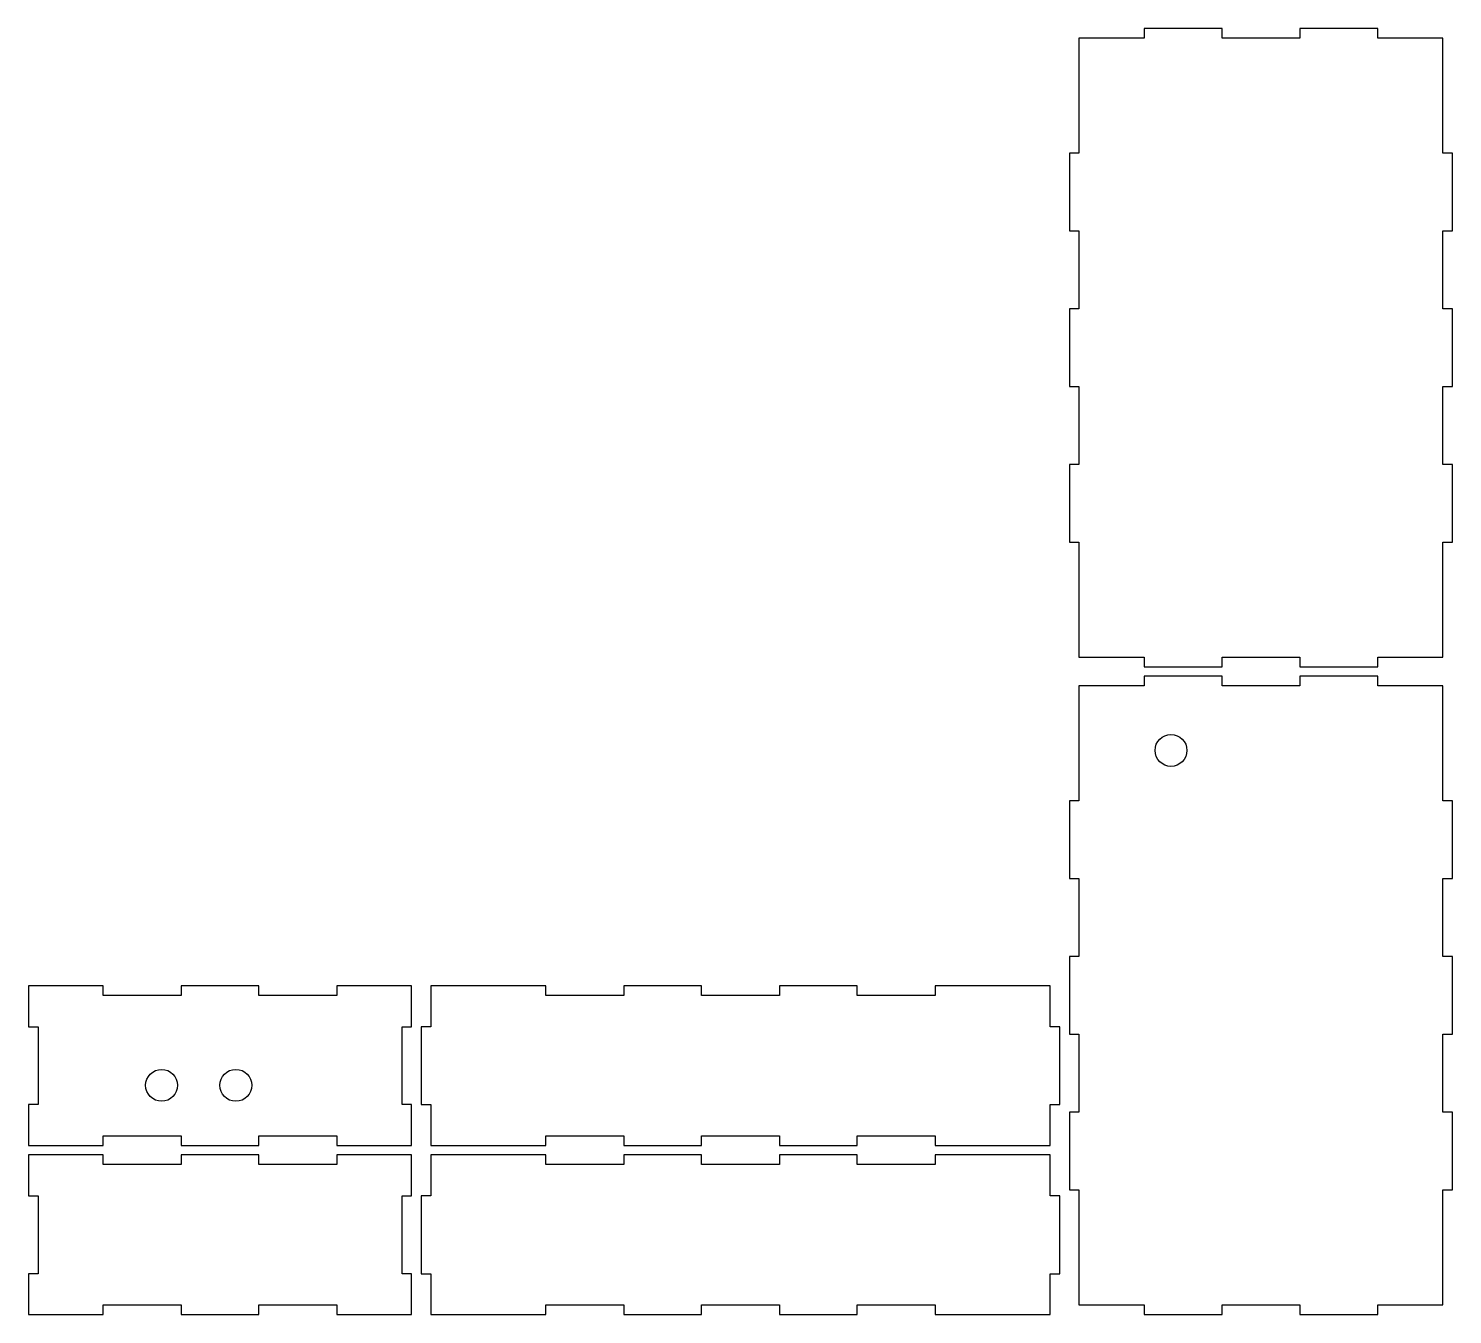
# Model space of a CAD drawing. Header units: millimetres. Extents: x 0 to 446, y 3 to 406.
import ezdxf

# ---------------------------------------------------------------- set-up
doc = ezdxf.new("R2010")
doc.units = ezdxf.units.MM
doc.header["$MEASUREMENT"] = 0
doc.layers.get('0').update_dxf_attribs({"linetype": 'CONTINUOUS'})
for name, color, linetype in [('back_outsideCutPath', 7, 'CONTINUOUS'), ('bottom_outsideCutPath', 7, 'CONTINUOUS'), ('front_outsideCutPath', 7, 'CONTINUOUS'), ('left_outsideCutPath', 7, 'CONTINUOUS'), ('right_outsideCutPath', 7, 'CONTINUOUS'), ('top_outsideCutPath', 7, 'CONTINUOUS')]:
    doc.layers.add(name, color=color, linetype=linetype)

msp = doc.modelspace()

# ---------------------------------------------------------------- linework, layer by layer
at = {"linetype": 'Continuous'}
for centre in [(357.826, 179.766), (41.691, 74.829), (64.936, 74.829)]:
    msp.add_circle(centre, 5, dxfattribs=at)
at = {"layer": 'back_outsideCutPath'}
for p, q in [((0, 106), (0, 93.195)), ((23.415, 106), (0, 106)), ((23.415, 103), (23.415, 106)), ((47.805, 103), (23.415, 103)), ((72.195, 106), (47.805, 106)), ((47.805, 106), (47.805, 103)), ((72.195, 103), (72.195, 106)), ((96.585, 103), (72.195, 103)), ((120, 106), (96.585, 106)), ((96.585, 106), (96.585, 103)), ((120, 93.195), (120, 106)), ((0, 93.195), (3, 93.195)), ((3, 93.195), (3, 68.805)), ((117, 68.805), (117, 93.195)), ((117, 93.195), (120, 93.195)), ((3, 68.805), (0, 68.805)), ((0, 68.805), (0, 56)), ((120, 68.805), (117, 68.805)), ((120, 56), (120, 68.805)), ((23.415, 56), (23.415, 59)), ((23.415, 59), (47.805, 59)), ((47.805, 59), (47.805, 56)), ((72.195, 56), (72.195, 59)), ((72.195, 59), (96.585, 59)), ((96.585, 59), (96.585, 56)), ((0, 56), (23.415, 56)), ((47.805, 56), (72.195, 56)), ((96.585, 56), (120, 56))]:
    msp.add_line(p, q, dxfattribs=at)
at = {"layer": 'bottom_outsideCutPath'}
for p, q in [((373.805, 406), (349.415, 406)), ((349.415, 406), (349.415, 403)), ((373.805, 403), (373.805, 406)), ((422.585, 406), (398.195, 406)), ((398.195, 406), (398.195, 403)), ((422.585, 403), (422.585, 406)), ((329, 403), (329, 366.975)), ((349.415, 403), (329, 403)), ((398.195, 403), (373.805, 403)), ((443, 403), (422.585, 403)), ((443, 391.365), (443, 403)), ((443, 366.975), (443, 391.365)), ((329, 366.975), (326, 366.975)), ((326, 366.975), (326, 342.585)), ((446, 366.975), (443, 366.975)), ((446, 342.585), (446, 366.975)), ((326, 342.585), (329, 342.585)), ((329, 342.585), (329, 318.195)), ((443, 318.195), (443, 342.585)), ((443, 342.585), (446, 342.585)), ((329, 318.195), (326, 318.195)), ((326, 318.195), (326, 293.805)), ((446, 318.195), (443, 318.195)), ((446, 293.805), (446, 318.195)), ((326, 293.805), (329, 293.805)), ((329, 293.805), (329, 269.415)), ((443, 269.415), (443, 293.805)), ((443, 293.805), (446, 293.805)), ((329, 269.415), (326, 269.415)), ((326, 269.415), (326, 245.025)), ((446, 269.415), (443, 269.415)), ((446, 245.025), (446, 269.415)), ((326, 245.025), (329, 245.025)), ((329, 245.025), (329, 220.635)), ((443, 209), (443, 245.025)), ((443, 245.025), (446, 245.025)), ((329, 220.635), (329, 209)), ((329, 209), (349.415, 209)), ((349.415, 209), (349.415, 206)), ((349.415, 206), (373.805, 206)), ((373.805, 206), (373.805, 209)), ((373.805, 209), (398.195, 209)), ((398.195, 209), (398.195, 206)), ((398.195, 206), (422.585, 206)), ((422.585, 206), (422.585, 209)), ((422.585, 209), (443, 209))]:
    msp.add_line(p, q, dxfattribs=at)
at = {"layer": 'front_outsideCutPath'}
for p, q in [((0, 53), (0, 40.195)), ((23.415, 53), (0, 53)), ((23.415, 50), (23.415, 53)), ((47.805, 50), (23.415, 50)), ((72.195, 53), (47.805, 53)), ((47.805, 53), (47.805, 50)), ((72.195, 50), (72.195, 53)), ((96.585, 50), (72.195, 50)), ((120, 53), (96.585, 53)), ((96.585, 53), (96.585, 50)), ((120, 40.195), (120, 53)), ((0, 40.195), (3, 40.195)), ((3, 40.195), (3, 15.805)), ((117, 15.805), (117, 40.195)), ((117, 40.195), (120, 40.195)), ((3, 15.805), (0, 15.805)), ((0, 15.805), (0, 3)), ((120, 15.805), (117, 15.805)), ((120, 3), (120, 15.805)), ((23.415, 3), (23.415, 6)), ((23.415, 6), (47.805, 6)), ((47.805, 6), (47.805, 3)), ((72.195, 3), (72.195, 6)), ((72.195, 6), (96.585, 6)), ((96.585, 6), (96.585, 3)), ((0, 3), (23.415, 3)), ((47.805, 3), (72.195, 3)), ((96.585, 3), (120, 3))]:
    msp.add_line(p, q, dxfattribs=at)
at = {"layer": 'left_outsideCutPath'}
for p, q in [((126, 53), (126, 40.195)), ((137.635, 53), (126, 53)), ((162.025, 53), (137.635, 53)), ((162.025, 50), (162.025, 53)), ((186.415, 50), (162.025, 50)), ((210.805, 53), (186.415, 53)), ((186.415, 53), (186.415, 50)), ((210.805, 50), (210.805, 53)), ((235.195, 50), (210.805, 50)), ((259.585, 53), (235.195, 53)), ((235.195, 53), (235.195, 50)), ((259.585, 50), (259.585, 53)), ((283.975, 50), (259.585, 50)), ((320, 53), (283.975, 53)), ((283.975, 53), (283.975, 50)), ((320, 40.195), (320, 53)), ((126, 40.195), (123, 40.195)), ((123, 40.195), (123, 15.805)), ((323, 40.195), (320, 40.195)), ((323, 15.805), (323, 40.195)), ((123, 15.805), (126, 15.805)), ((126, 15.805), (126, 3)), ((320, 3), (320, 15.805)), ((320, 15.805), (323, 15.805)), ((162.025, 3), (162.025, 6)), ((162.025, 6), (186.415, 6)), ((186.415, 6), (186.415, 3)), ((210.805, 3), (210.805, 6)), ((210.805, 6), (235.195, 6)), ((235.195, 6), (235.195, 3)), ((259.585, 3), (259.585, 6)), ((259.585, 6), (283.975, 6)), ((283.975, 6), (283.975, 3)), ((126, 3), (162.025, 3)), ((186.415, 3), (210.805, 3)), ((235.195, 3), (259.585, 3)), ((283.975, 3), (308.365, 3)), ((308.365, 3), (320, 3))]:
    msp.add_line(p, q, dxfattribs=at)
at = {"layer": 'right_outsideCutPath'}
for p, q in [((126, 106), (126, 93.195)), ((137.635, 106), (126, 106)), ((162.025, 106), (137.635, 106)), ((162.025, 103), (162.025, 106)), ((186.415, 103), (162.025, 103)), ((210.805, 106), (186.415, 106)), ((186.415, 106), (186.415, 103)), ((210.805, 103), (210.805, 106)), ((235.195, 103), (210.805, 103)), ((259.585, 106), (235.195, 106)), ((235.195, 106), (235.195, 103)), ((259.585, 103), (259.585, 106)), ((283.975, 103), (259.585, 103)), ((320, 106), (283.975, 106)), ((283.975, 106), (283.975, 103)), ((320, 93.195), (320, 106)), ((126, 93.195), (123, 93.195)), ((123, 93.195), (123, 68.805)), ((323, 93.195), (320, 93.195)), ((323, 68.805), (323, 93.195)), ((123, 68.805), (126, 68.805)), ((126, 68.805), (126, 56)), ((320, 56), (320, 68.805)), ((320, 68.805), (323, 68.805)), ((162.025, 56), (162.025, 59)), ((162.025, 59), (186.415, 59)), ((186.415, 59), (186.415, 56)), ((210.805, 56), (210.805, 59)), ((210.805, 59), (235.195, 59)), ((235.195, 59), (235.195, 56)), ((259.585, 56), (259.585, 59)), ((259.585, 59), (283.975, 59)), ((283.975, 59), (283.975, 56)), ((126, 56), (162.025, 56)), ((186.415, 56), (210.805, 56)), ((235.195, 56), (259.585, 56)), ((283.975, 56), (308.365, 56)), ((308.365, 56), (320, 56))]:
    msp.add_line(p, q, dxfattribs=at)
at = {"layer": 'top_outsideCutPath'}
for p, q in [((373.805, 203), (349.415, 203)), ((349.415, 203), (349.415, 200)), ((373.805, 200), (373.805, 203)), ((422.585, 203), (398.195, 203)), ((398.195, 203), (398.195, 200)), ((422.585, 200), (422.585, 203)), ((329, 200), (329, 163.975)), ((349.415, 200), (329, 200)), ((398.195, 200), (373.805, 200)), ((443, 200), (422.585, 200)), ((443, 188.365), (443, 200)), ((443, 163.975), (443, 188.365)), ((329, 163.975), (326, 163.975)), ((326, 163.975), (326, 139.585)), ((446, 163.975), (443, 163.975)), ((446, 139.585), (446, 163.975)), ((326, 139.585), (329, 139.585)), ((329, 139.585), (329, 115.195)), ((443, 115.195), (443, 139.585)), ((443, 139.585), (446, 139.585)), ((329, 115.195), (326, 115.195)), ((326, 115.195), (326, 90.805)), ((446, 115.195), (443, 115.195)), ((446, 90.805), (446, 115.195)), ((326, 90.805), (329, 90.805)), ((329, 90.805), (329, 66.415)), ((443, 66.415), (443, 90.805)), ((443, 90.805), (446, 90.805)), ((329, 66.415), (326, 66.415)), ((326, 66.415), (326, 42.025)), ((446, 66.415), (443, 66.415)), ((446, 42.025), (446, 66.415)), ((326, 42.025), (329, 42.025)), ((329, 42.025), (329, 17.635)), ((443, 6), (443, 42.025)), ((443, 42.025), (446, 42.025)), ((329, 17.635), (329, 6)), ((329, 6), (349.415, 6)), ((349.415, 6), (349.415, 3)), ((373.805, 3), (373.805, 6)), ((373.805, 6), (398.195, 6)), ((398.195, 6), (398.195, 3)), ((422.585, 3), (422.585, 6)), ((422.585, 6), (443, 6)), ((349.415, 3), (373.805, 3)), ((398.195, 3), (422.585, 3))]:
    msp.add_line(p, q, dxfattribs=at)

doc.saveas('drawing.dxf')
